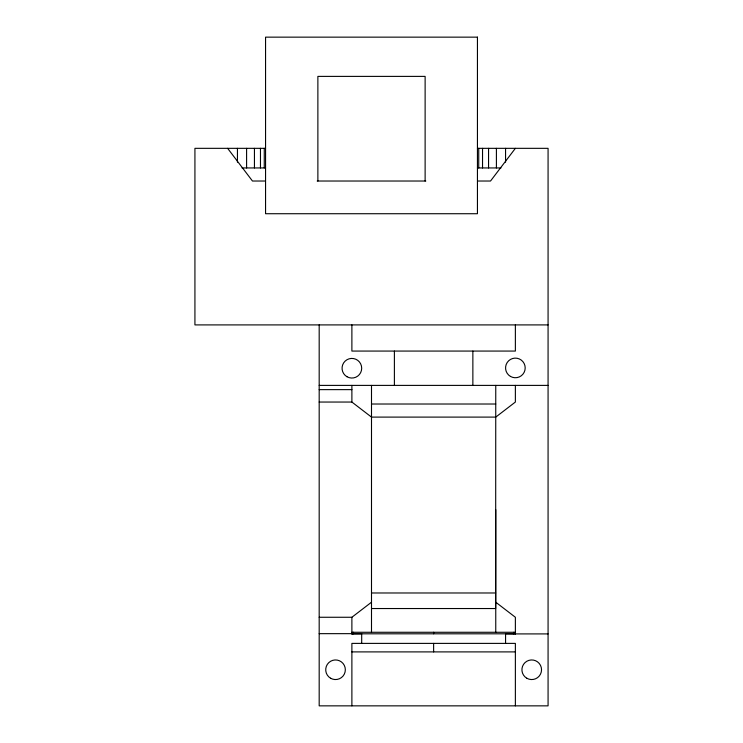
<?xml version="1.0" encoding="UTF-8"?>
<svg xmlns="http://www.w3.org/2000/svg" width="743" height="743" viewBox="0 0 743 743"><rect width="100%" height="100%" fill="white"/><g stroke="black" fill="none" stroke-linecap="round" stroke-linejoin="round"><path stroke-width="1.11" d="M495.757 632.274L495.757 509.652M495.757 385.394L495.646 608.536L371.5 608.536M495.757 602.211L515.373 617.266L515.373 633.909L548.074 633.909M353.287 633.798L353.519 632.274L351.968 633.807M361.692 643.392L361.692 633.779L351.913 633.807L515.345 633.807L513.738 632.274L513.757 633.788M515.373 148.331L490.529 181.023L477.814 181.023M319.184 617.266L351.885 617.266L371.5 602.211M265.557 148.331L194.926 148.331L194.926 324.905L548.074 324.905M477.443 148.331L548.074 148.331L548.074 705.85L319.184 705.85L319.184 324.905M242.014 167.946L265.557 167.946M477.443 167.946L500.986 167.946M265.186 181.023L252.471 181.023L227.627 148.331M317.187 181.023L425.813 181.023M319.184 385.394L548.074 385.394M319.184 389.629L351.885 389.629M319.184 402.047L351.885 402.047L371.5 417.102L495.757 417.102L515.373 402.047L515.373 385.394M371.5 404.016L495.757 404.016M371.5 592.979L495.646 592.979M351.885 632.274L515.373 632.274M319.184 633.658L351.885 633.658M351.885 651.899L515.373 651.899M515.373 633.909L505.565 633.779L505.565 643.392M515.373 324.905L515.373 351.067L351.885 351.067L351.885 324.905M515.373 705.85L515.373 643.392L351.885 643.392L351.885 705.85M505.556 148.331L505.556 162.178M496.408 148.331L496.408 167.946M488.56 148.331L488.56 167.946M482.532 148.331L482.532 167.946M478.733 148.331L478.733 167.946M472.864 351.067L472.864 385.394M433.624 632.274L433.624 633.779M433.624 643.392L433.624 651.899M425.126 181.023L425.126 76.39L317.874 76.39L317.874 181.023M394.394 351.067L394.394 385.394M371.5 385.394L371.5 632.274M351.885 385.394L351.885 402.047M351.885 617.266L351.885 633.909M264.267 148.331L264.267 167.946M260.468 148.331L260.468 167.946M254.44 148.331L254.44 167.946M246.592 148.331L246.592 167.946M237.444 148.331L237.444 162.178M477.443 37.15L265.557 37.15L265.557 213.724L477.443 213.724L477.443 37.15M510.469 376.422A9.808 9.808 0 0 0 525.19 367.924A9.808 9.808 0 0 0 510.469 359.436A9.808 9.808 0 0 0 510.469 376.422M526.824 678.248A9.808 9.808 0 0 0 541.536 669.749A9.808 9.808 0 0 0 526.824 661.261A9.808 9.808 0 0 0 526.824 678.248M330.626 678.248A9.808 9.808 0 0 0 345.337 669.749A9.808 9.808 0 0 0 330.626 661.261A9.808 9.808 0 0 0 330.626 678.248M346.972 376.729A9.808 9.808 0 0 0 361.692 368.231A9.808 9.808 0 0 0 346.972 359.733A9.808 9.808 0 0 0 346.972 376.729"/></g></svg>
